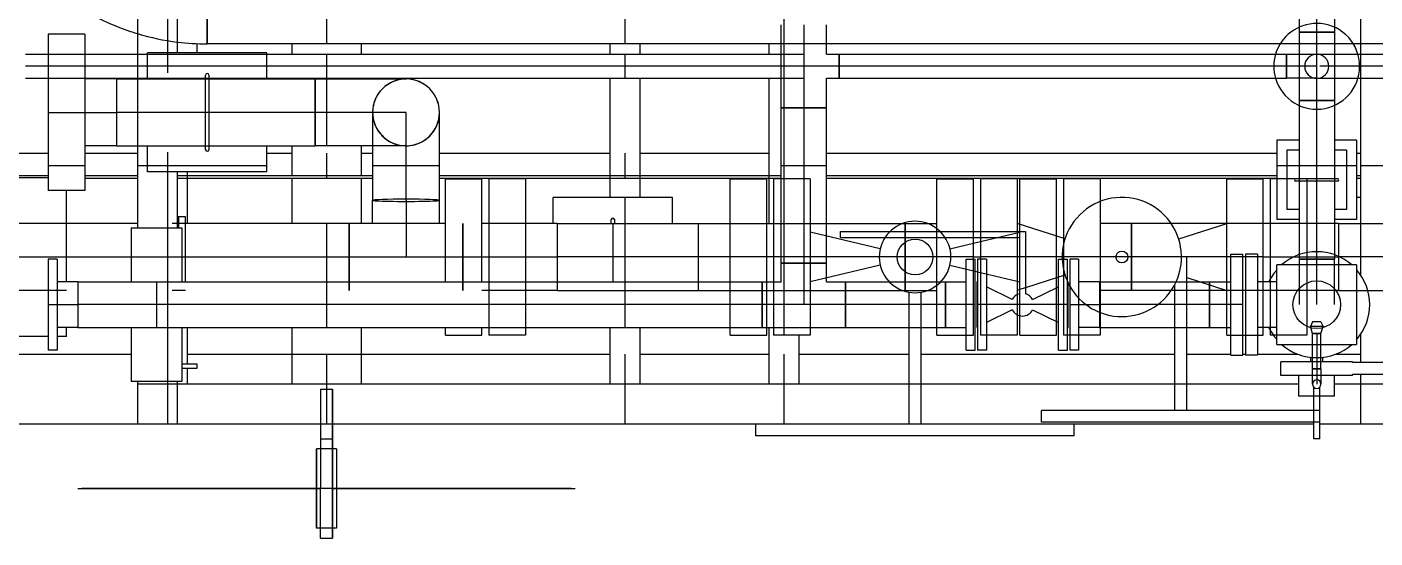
# Model space of a CAD drawing. Header units: inches. Extents: x 295136 to 296247, y 2627183 to 2627409.
# Drawn here: x 295242.749 to 295246.139, y 2627262.545 to 2627263.831 of the extents above; entities that cross this region are included whole.
import ezdxf

# ---------------------------------------------------------------- set-up
doc = ezdxf.new("R2010")
doc.units = ezdxf.units.IN
doc.header["$MEASUREMENT"] = 0
doc.layers.add('EQUIPMENT LAYOUT-EMBED 1_DWG$0$DwgTemplate', color=7, linetype='Continuous')
doc.layers.add('Layout', color=6, linetype='Continuous')

# ---------------------------------------------------------------- blocks, each defined once
blk = doc.blocks.new('A$C55974CAD')
at = {"layer": 'EQUIPMENT LAYOUT-EMBED 1_DWG$0$DwgTemplate', "color": 1, "lineweight": 25}
for p, q in [((32.7245, 5.5), (32.7245, 8.7)), ((32.1, 6.3825), (32.1, 5.275)), ((32.7815, 6.3825), (32.7815, 5.5)), ((32.275, 5.6361), (32.275, 5.2912)), ((31.9375, 5.425), (31.9375, 4.825)), ((31.9375, 4.825), (31.9375, 5.415)), ((32.7185, 5.4079), (32.7185, 5.275)), ((32.7245, 5.275), (32.7245, 5.4079)), ((32.7815, 5.4079), (32.7815, 5.275)), ((32.3428, 5.2912), (32.2065, 5.2912)), ((32.2065, 5.1642), (32.2065, 5.2912)), ((32.5935, 5.2912), (32.4571, 5.2912)), ((32.5935, 5.2912), (32.5935, 5.1642)), ((32.2, 2.355), (32.2, 5.275)), ((32.1, 5.175), (32.2065, 5.175)), ((32.3428, 5.1642), (32.2065, 5.1642)), ((32.24, 5.1642), (32.24, 5.125)), ((32.25, 5.125), (32.25, 5.1642)), ((32.5935, 5.1642), (32.4571, 5.1642)), ((32.5935, 5.175), (32.734, 5.175)), ((32.7185, 5.175), (32.7185, 4.6841)), ((32.7245, 4.6841), (32.7245, 5.175)), ((33.034, 5.175), (33.55, 5.175)), ((32.24, 5.15), (32.2, 5.15)), ((32.24, 5.125), (32.25, 5.125)), ((32.3428, 5.15), (32.25, 5.15)), ((32.275, 5.15), (32.275, 4.0875)), ((32.734, 5.15), (32.6041, 5.15)), ((32.7815, 4.95), (32.7815, 4.8875)), ((32.3428, 4.8875), (32.2, 4.8875)), ((32.7185, 4.8875), (32.6041, 4.8875)), ((32.7999, 4.8875), (32.7245, 4.8875)), ((32.9698, 4.8875), (32.9681, 4.8875)), ((33.0565, 4.8875), (33.0302, 4.8875)), ((31.9375, 4.815), (31.9375, 4.825)), ((31.9375, 4.825), (31.9375, 4.815)), ((31.9375, 4.775), (31.9375, 4.785)), ((31.9375, 4.785), (31.9375, 4.775)), ((31.9375, 4.185), (31.9375, 4.775)), ((31.9375, 4.775), (31.9375, 4.175)), ((32.3428, 4.7125), (32.2, 4.7125)), ((32.7185, 4.7125), (32.6041, 4.7125)), ((32.7999, 4.7125), (32.7245, 4.7125)), ((32.7815, 4.7125), (32.7815, 4.6841)), ((32.9698, 4.7125), (32.9681, 4.7125)), ((33.0565, 4.7125), (33.0302, 4.7125)), ((32.7185, 4.5158), (32.7185, 3.6571)), ((32.7245, 3.6571), (32.7245, 4.5158)), ((32.7815, 4.5158), (32.7815, 4.0875)), ((32.3428, 4.0875), (32.2, 4.0875)), ((32.9698, 4.0875), (32.67, 4.0875)), ((33.0565, 4.0875), (33.0302, 4.0875)), ((32.3428, 4.0125), (32.2, 4.0125)), ((32.275, 4.0125), (32.275, 3.6875)), ((32.9698, 4.0125), (32.67, 4.0125)), ((32.7815, 4.0125), (32.7815, 3.6875)), ((33.0565, 4.0125), (33.0302, 4.0125)), ((32.3428, 3.6875), (32.2, 3.6875)), ((32.9698, 3.6875), (32.6041, 3.6875)), ((33.0565, 3.6875), (33.0302, 3.6875)), ((32.3231, 3.6125), (32.2, 3.6125)), ((32.275, 3.6125), (32.275, 3.335)), ((32.7185, 3.5428), (32.7185, 2.41)), ((32.7245, 2.41), (32.7245, 3.5428)), ((32.7815, 3.5428), (32.7815, 2.41)), ((32.275, 3.305), (32.275, 2.667)), ((32.275, 2.637), (32.275, 2.5256)), ((32.275, 2.4954), (32.275, 2.4894)), ((32.275, 2.4592), (32.275, 2.3564)), ((32.2, 1.89), (32.2, 2.265)), ((32.275, 2.2635), (32.275, 2.2)), ((32.7185, 2.21), (32.7185, 2.2)), ((32.7245, 2.2), (32.7245, 2.21)), ((32.7815, 2.21), (32.7815, 2.2)), ((32.224, 2.2), (32.1, 2.2)), ((32.3246, 2.2), (32.254, 2.2)), ((33.6246, 2.2), (32.4754, 2.2))]:
    blk.add_line(p, q, dxfattribs=at)
at = {"layer": 'EQUIPMENT LAYOUT-EMBED 1_DWG$0$DwgTemplate', "color": 7, "lineweight": 25}
for p, q in [((32.52, 6.2093), (32.52, 4.7427)), ((32.4359, 5.4536), (32.4359, 5.8536)), ((32.6041, 5.4536), (32.6041, 5.8536)), ((32.9698, 5.5569), (32.9698, 5.5)), ((33, 5.5), (33, 5.5569)), ((33.0302, 5.5569), (33.0302, 5.5)), ((32.4, 5.5), (32.2857, 5.5)), ((32.2857, 5.4777), (32.2857, 5.5)), ((32.4, 5.5), (32.4, 5.4253)), ((32.5143, 5.5), (32.4, 5.5)), ((32.5143, 5.4777), (32.5143, 5.5)), ((32.884, 5.5), (32.6872, 5.5)), ((32.6872, 5.4079), (32.6872, 5.5)), ((32.884, 5.5), (32.884, 5.3285)), ((33.0809, 5.5), (32.884, 5.5)), ((32.9698, 5.5), (32.9698, 5.4079)), ((33, 5.4079), (33, 5.5)), ((33.0302, 5.5), (33.0302, 5.4079)), ((33.0809, 5.4079), (33.0809, 5.5)), ((32.4, 5.4777), (32.2857, 5.4777)), ((32.3428, 5.4253), (32.3428, 5.4777)), ((32.5143, 5.4777), (32.4, 5.4777)), ((32.4571, 5.4253), (32.4571, 5.4777)), ((32.4, 5.4253), (32.3428, 5.4253)), ((32.4571, 5.4253), (32.3428, 5.4253)), ((32.3428, 5.4253), (32.3428, 3.7046)), ((32.4571, 5.4253), (32.4, 5.4253)), ((32.4, 3.7046), (32.4, 5.4253)), ((32.4571, 5.4253), (32.4571, 3.7046)), ((32.884, 5.4079), (32.6872, 5.4079)), ((32.7999, 5.3285), (32.7999, 5.4079)), ((33.0809, 5.4079), (32.884, 5.4079)), ((32.9681, 5.3285), (32.9681, 5.4079)), ((32.9698, 5.4079), (32.9698, 5.275)), ((33, 5.275), (33, 5.4079)), ((33.0302, 5.4079), (33.0302, 5.275)), ((32.884, 5.3285), (32.7999, 5.3285)), ((32.9681, 5.3285), (32.7999, 5.3285)), ((32.7999, 5.3285), (32.7999, 5.104)), ((32.9681, 5.3285), (32.884, 5.3285)), ((32.884, 5.104), (32.884, 5.3285)), ((32.9681, 5.3285), (32.9681, 5.104)), ((32.9698, 5.275), (32.9698, 4.95)), ((33, 4.95), (33, 5.275)), ((33.0302, 5.275), (33.0302, 4.95)), ((32.4359, 5.1542), (32.4359, 5.1879)), ((32.6041, 5.1542), (32.6041, 5.1879)), ((32.7999, 5.104), (32.7999, 5.096)), ((32.7999, 5.096), (32.7999, 4.8286)), ((32.884, 5.096), (32.884, 5.104)), ((32.884, 4.8286), (32.884, 5.096)), ((32.9681, 5.104), (32.9681, 5.096)), ((32.9681, 5.096), (32.9681, 4.8286)), ((32.9698, 4.95), (32.9698, 3.6571)), ((33, 3.6571), (33, 4.95)), ((33.0302, 4.95), (33.0302, 3.6571)), ((31.8375, 4.785), (31.8375, 4.815)), ((32.0375, 4.785), (32.0375, 4.815)), ((32.0625, 4.815), (32.0625, 4.785)), ((32.1875, 4.815), (32.1, 4.815)), ((32.1875, 4.815), (32.1, 4.815)), ((32.1875, 4.815), (32.1875, 4.785)), ((32.1875, 4.815), (32.1875, 4.785)), ((32.7999, 4.8286), (32.9681, 4.8286)), ((32.7999, 4.6), (32.7999, 4.8286)), ((32.9681, 4.8286), (32.7999, 4.8286)), ((32.884, 4.8286), (32.884, 4.8286)), ((32.884, 4.8286), (32.884, 4.8286)), ((32.884, 4.6), (32.884, 4.8286)), ((32.9681, 4.8286), (32.9681, 4.6)), ((32.1, 4.785), (32.1875, 4.785)), ((32.1875, 4.785), (32.1, 4.785)), ((32.4359, 4.7427), (32.52, 4.7427)), ((32.6041, 4.7427), (32.4359, 4.7427)), ((32.52, 4.7427), (32.6041, 4.7427)), ((32.52, 4.7427), (32.52, 4.7427)), ((32.52, 4.7427), (32.52, 4.4572)), ((32.6041, 4.7427), (32.6041, 4.7427)), ((32.6041, 4.6841), (32.6041, 4.6841)), ((32.6041, 4.6841), (32.6627, 4.6841)), ((32.7999, 4.6841), (32.6627, 4.6841)), ((32.884, 4.6841), (32.7999, 4.6841)), ((32.6041, 4.6), (32.52, 4.6)), ((32.66, 4.6), (32.6041, 4.6)), ((32.6627, 4.6), (32.66, 4.6)), ((32.6627, 4.6), (32.6627, 4.6)), ((32.6627, 4.6), (32.6627, 4.6)), ((32.6627, 4.6), (32.7999, 4.6)), ((32.6627, 4.6), (32.6627, 4.6)), ((32.7999, 4.6), (32.884, 4.6)), ((32.6041, 4.5158), (32.6041, 4.5158)), ((32.6041, 4.5158), (32.6627, 4.5158)), ((32.6627, 4.5158), (32.884, 4.5158)), ((32.4359, 4.4572), (32.52, 4.4572)), ((32.6041, 4.4572), (32.4359, 4.4572)), ((32.52, 4.4572), (32.52, 4.409)), ((32.52, 4.4572), (32.6041, 4.4572)), ((32.52, 4.4572), (32.52, 4.4572)), ((32.52, 4.4572), (32.52, 4.4572)), ((32.6041, 4.4572), (32.6041, 4.4572)), ((32.4359, 4.2994), (32.4359, 4.409)), ((32.52, 4.409), (32.52, 4.3915)), ((32.6041, 4.3915), (32.6041, 4.409)), ((32.3428, 4.3915), (32.3231, 4.3915)), ((32.3231, 4.2994), (32.3231, 4.3915)), ((32.4571, 4.3915), (32.3428, 4.3915)), ((32.52, 4.3915), (32.4571, 4.3915)), ((32.52, 4.3915), (32.52, 4.2201)), ((32.7168, 4.3915), (32.52, 4.3915)), ((32.6041, 4.2994), (32.6041, 4.3915)), ((32.7168, 4.2994), (32.7168, 4.3915)), ((32.3428, 4.2994), (32.3231, 4.2994)), ((32.4571, 4.2994), (32.3428, 4.2994)), ((32.4359, 4.2201), (32.4359, 4.2994)), ((32.52, 4.2994), (32.4571, 4.2994)), ((32.7168, 4.2994), (32.52, 4.2994)), ((32.6041, 4.2201), (32.6041, 4.2994)), ((32.4571, 4.2201), (32.4359, 4.2201)), ((32.4571, 4.2201), (32.4359, 4.2201)), ((32.4359, 4.2201), (32.4359, 3.4953)), ((32.52, 4.2201), (32.4571, 4.2201)), ((32.52, 4.2201), (32.4571, 4.2201)), ((32.6041, 4.2201), (32.52, 4.2201)), ((32.52, 3.6571), (32.52, 4.2201)), ((32.6041, 4.2201), (32.52, 4.2201)), ((32.6041, 4.2201), (32.6041, 3.6571)), ((32.4359, 3.8645), (32.52, 3.8645)), ((32.4359, 3.8645), (32.52, 3.8645)), ((32.52, 3.8645), (32.6041, 3.8645)), ((32.52, 3.8645), (32.6041, 3.8645)), ((32.3231, 3.7851), (32.3428, 3.7851)), ((32.3231, 3.7851), (32.3231, 3.6931)), ((32.3428, 3.7851), (32.52, 3.7851)), ((32.52, 3.7851), (32.6041, 3.7851)), ((32.6041, 3.7851), (32.7168, 3.7851)), ((32.7168, 3.7851), (32.7168, 3.6931)), ((32.07, 3.32), (32.07, 3.72)), ((32.07, 3.72), (32.1, 3.72)), ((32.3428, 3.7046), (32.4571, 3.7046)), ((32.3428, 3.7046), (32.3428, 3.4953)), ((32.4571, 3.7046), (32.3428, 3.7046)), ((32.4, 3.4953), (32.4, 3.7046)), ((32.4, 3.7046), (32.4, 3.7046)), ((32.4, 3.7046), (32.4, 3.7046)), ((32.4571, 3.7046), (32.4571, 3.6571)), ((32.3231, 3.6931), (32.3428, 3.6931)), ((32.3428, 3.6756), (32.3231, 3.6756)), ((32.3231, 3.5835), (32.3231, 3.6756)), ((32.3428, 3.6931), (32.52, 3.6931)), ((32.52, 3.6756), (32.3428, 3.6756)), ((32.52, 3.6931), (32.6041, 3.6931)), ((32.6041, 3.6756), (32.52, 3.6756)), ((32.6041, 3.6931), (32.7168, 3.6931)), ((32.7168, 3.6756), (32.6041, 3.6756)), ((32.7168, 3.6571), (32.7168, 3.6756)), ((32.4571, 3.6571), (32.5046, 3.6571)), ((32.5046, 3.6571), (32.5046, 3.5428)), ((32.5046, 3.6571), (32.8953, 3.6571)), ((32.5046, 3.6), (32.5046, 3.6571)), ((32.52, 3.5428), (32.52, 3.6571)), ((32.6041, 3.6571), (32.6041, 3.5428)), ((32.7168, 3.5835), (32.7168, 3.6571)), ((32.8953, 3.6571), (32.8953, 3.5428)), ((32.8953, 3.5428), (32.8953, 3.6571)), ((32.8953, 3.6571), (33.1046, 3.6571)), ((32.9698, 3.6571), (32.9698, 3.6)), ((33, 3.6), (33, 3.6571)), ((33.0302, 3.6571), (33.0302, 3.6)), ((33.0565, 3.5428), (33.0565, 3.6571)), ((32.5046, 3.6), (32.4, 3.6)), ((32.8953, 3.6), (32.5046, 3.6)), ((32.5046, 3.6), (32.5046, 3.6)), ((32.5046, 3.5428), (32.5046, 3.6)), ((33.1046, 3.6), (32.8953, 3.6)), ((32.8953, 3.6), (32.8954, 3.6)), ((32.8954, 3.6), (32.8954, 3.6)), ((33, 3.5111), (33, 3.6)), ((32.3428, 3.5835), (32.3231, 3.5835)), ((32.52, 3.5835), (32.3428, 3.5835)), ((32.4993, 3.4076), (32.4576, 3.5835)), ((32.7168, 3.5835), (32.52, 3.5835)), ((32.5407, 3.4076), (32.5824, 3.5835)), ((32.4571, 3.5428), (32.4571, 3.4953)), ((32.4571, 3.5428), (32.5046, 3.5428)), ((32.5046, 3.5428), (32.8953, 3.5428)), ((32.52, 3.3445), (32.52, 3.5428)), ((32.6041, 3.5428), (32.6041, 3.3445)), ((32.8953, 3.5428), (32.9698, 3.5428)), ((32.9698, 3.5428), (32.9698, 3.5111)), ((33.0302, 3.5428), (33.1046, 3.5428)), ((33.0302, 3.5428), (33.0302, 3.5111)), ((32.3428, 3.4953), (32.4571, 3.4953)), ((32.4571, 3.4953), (32.3428, 3.4953)), ((32.3428, 3.4953), (32.3428, 3.2437)), ((32.4, 3.4953), (32.4, 3.4953)), ((32.4, 3.2437), (32.4, 3.4953)), ((32.4359, 3.4953), (32.4359, 3.4953)), ((32.4359, 3.4953), (32.4359, 3.3445)), ((32.4571, 3.4953), (32.4571, 3.2437)), ((32.5691, 3.5072), (32.5841, 3.5072)), ((32.5691, 3.5072), (32.5691, 3.0575)), ((32.5841, 3.5072), (32.5841, 3.0575)), ((32.9698, 3.5111), (33.0302, 3.5111)), ((33.0302, 3.5111), (32.9698, 3.5111)), ((32.9698, 3.5111), (32.9698, 2.3862)), ((32.9698, 3.5111), (32.9698, 3.5111)), ((33, 3.5111), (33, 3.5111)), ((33, 2.3862), (33, 3.5111)), ((33.0302, 3.5111), (33.0302, 2.3862)), ((33.0302, 3.5111), (33.0302, 3.5111)), ((32.1, 3.335), (32.2, 3.335)), ((32.2, 3.335), (32.3428, 3.335)), ((32.3428, 3.335), (32.4313, 3.335)), ((32.4359, 3.3445), (32.4571, 3.3445)), ((32.4359, 3.3445), (32.4359, 3.2651)), ((32.4571, 3.3445), (32.4359, 3.3445)), ((32.4571, 3.3445), (32.52, 3.3445)), ((32.52, 3.3445), (32.4571, 3.3445)), ((32.52, 3.1731), (32.52, 3.3445)), ((32.52, 3.3445), (32.5691, 3.3445)), ((32.5691, 3.3445), (32.52, 3.3445)), ((32.5691, 3.3445), (32.5841, 3.3445)), ((32.5841, 3.3445), (32.5691, 3.3445)), ((32.5841, 3.3445), (32.6041, 3.3445)), ((32.6041, 3.3445), (32.5841, 3.3445)), ((32.6041, 3.3445), (32.6041, 3.2651)), ((32.07, 2.92), (32.07, 3.32)), ((32.1, 3.305), (32.2, 3.305)), ((32.2, 3.305), (32.3428, 3.305)), ((32.3428, 3.305), (32.4313, 3.305)), ((32.3231, 3.2651), (32.3428, 3.2651)), ((32.3231, 3.2651), (32.3231, 3.1913)), ((32.3428, 3.2651), (32.4571, 3.2651)), ((32.4571, 3.2651), (32.52, 3.2651)), ((32.52, 3.2651), (32.5691, 3.2651)), ((32.5691, 3.2651), (32.5841, 3.2651)), ((32.5841, 3.2651), (32.7168, 3.2651)), ((32.7168, 3.2651), (32.7168, 3.1731)), ((32.3428, 3.2437), (32.4571, 3.2437)), ((32.3428, 3.2437), (32.3428, 3.1913)), ((32.4571, 3.2437), (32.3428, 3.2437)), ((32.4, 3.169), (32.4, 3.2437)), ((32.4571, 3.2437), (32.4571, 3.1913)), ((32.4993, 3.2324), (32.4843, 3.169)), ((32.5407, 3.2324), (32.5548, 3.1731)), ((32.2857, 3.1913), (32.5143, 3.1913)), ((32.2857, 3.1913), (32.2857, 3.169)), ((32.3231, 3.1913), (32.3231, 3.1731)), ((32.5143, 3.1913), (32.5143, 3.169)), ((32.2857, 3.169), (32.5143, 3.169)), ((32.5143, 3.163), (32.2857, 3.163)), ((32.2857, 3.1407), (32.2857, 3.163)), ((32.3231, 3.1731), (32.5143, 3.1731)), ((32.5143, 3.1556), (32.3231, 3.1556)), ((32.3231, 3.1407), (32.3231, 3.1556)), ((32.4571, 3.1645), (32.3428, 3.1645)), ((32.3436, 3.163), (32.3428, 3.1645)), ((32.4, 2.9354), (32.4, 3.1645)), ((32.4564, 3.163), (32.4571, 3.1645)), ((32.4829, 3.163), (32.4593, 3.0635)), ((32.4843, 3.169), (32.4829, 3.163)), ((32.5143, 3.1731), (32.52, 3.1731)), ((32.5143, 3.1407), (32.5143, 3.163)), ((32.52, 3.1556), (32.5143, 3.1556)), ((32.52, 3.1731), (32.5691, 3.1731)), ((32.52, 3.1731), (32.52, 3.1556)), ((32.52, 3.0575), (32.52, 3.1556)), ((32.5691, 3.1556), (32.52, 3.1556)), ((32.5548, 3.1731), (32.5589, 3.1556)), ((32.5589, 3.1556), (32.5824, 3.0564)), ((32.5691, 3.1731), (32.5841, 3.1731)), ((32.5841, 3.1556), (32.5691, 3.1556)), ((32.5841, 3.1731), (32.7168, 3.1731)), ((32.7168, 3.1556), (32.5841, 3.1556)), ((32.7168, 3.0635), (32.7168, 3.1556)), ((32.5143, 3.1407), (32.2857, 3.1407)), ((32.3231, 3.0635), (32.3231, 3.1407)), ((32.3872, 3.0756), (32.3547, 3.1407)), ((32.4128, 3.0756), (32.4453, 3.1407)), ((32.3748, 3.0635), (32.3231, 3.0635)), ((32.3231, 3.0564), (32.3721, 3.0564)), ((32.3231, 3.0564), (32.3231, 2.9644)), ((32.3721, 3.0564), (32.52, 3.0564)), ((32.4252, 3.0635), (32.3748, 3.0635)), ((32.52, 3.0635), (32.4252, 3.0635)), ((32.5691, 3.0575), (32.4276, 3.0575)), ((32.52, 3.0635), (32.4359, 3.0635)), ((32.4378, 3.0575), (32.4359, 3.0635)), ((32.4426, 3.0425), (32.4378, 3.0575)), ((32.4593, 3.0635), (32.4576, 3.0564)), ((32.4593, 3.0635), (32.4593, 3.0635)), ((32.5691, 3.0635), (32.52, 3.0635)), ((32.5691, 3.0635), (32.52, 3.0635)), ((32.52, 3.0425), (32.52, 3.0575)), ((32.52, 3.0564), (32.6019, 3.0564)), ((32.5656, 2.9429), (32.6041, 3.0635)), ((32.5841, 3.0635), (32.5691, 3.0635)), ((32.5841, 3.0635), (32.5691, 3.0635)), ((32.6041, 3.0635), (32.5841, 3.0635)), ((32.7168, 3.0635), (32.5841, 3.0635)), ((32.5841, 3.0575), (32.5841, 3.0425)), ((32.6019, 3.0564), (32.7168, 3.0564)), ((32.7168, 3.0564), (32.7168, 2.9644)), ((32.3872, 3.0243), (32.3547, 2.9592)), ((32.4128, 3.0243), (32.4453, 2.9592)), ((32.5841, 3.0425), (32.4276, 3.0425)), ((32.4692, 2.9592), (32.4426, 3.0425)), ((32.52, 2.5256), (32.52, 3.0425)), ((32.104, 2.652), (32.104, 3.002)), ((32.104, 3.002), (32.134, 3.002)), ((32.134, 2.652), (32.134, 3.002)), ((32.2857, 2.9592), (32.5143, 2.9592)), ((32.2857, 2.9592), (32.2857, 2.9369)), ((32.3231, 2.9644), (32.3573, 2.9644)), ((32.3573, 2.9644), (32.4427, 2.9644)), ((32.4427, 2.9644), (32.4675, 2.9644)), ((32.4675, 2.9644), (32.52, 2.9644)), ((32.4744, 2.9429), (32.4692, 2.9592)), ((32.5143, 2.9592), (32.5143, 2.9369)), ((32.52, 2.9644), (32.5725, 2.9644)), ((32.5725, 2.9644), (32.7168, 2.9644)), ((32.07, 2.92), (32.1, 2.92)), ((32.2857, 2.9369), (32.5143, 2.9369)), ((32.5143, 2.931), (32.2857, 2.931)), ((32.2857, 2.9087), (32.2857, 2.931)), ((32.52, 2.9469), (32.3231, 2.9469)), ((32.3231, 2.9369), (32.3231, 2.9469)), ((32.3231, 2.931), (32.3231, 2.9369)), ((32.3231, 2.9087), (32.3231, 2.931)), ((32.3436, 2.9369), (32.3428, 2.9354)), ((32.3428, 2.9354), (32.4571, 2.9354)), ((32.4, 2.931), (32.4, 2.8563)), ((32.4564, 2.9369), (32.4571, 2.9354)), ((32.5143, 2.9087), (32.5143, 2.931)), ((32.5669, 2.9469), (32.52, 2.9469)), ((32.7168, 2.9469), (32.5669, 2.9469)), ((32.7168, 2.8548), (32.7168, 2.9469)), ((32.5143, 2.9087), (32.2857, 2.9087)), ((32.3231, 2.8548), (32.3231, 2.9087)), ((32.3428, 2.8563), (32.3428, 2.9087)), ((32.4571, 2.8563), (32.4571, 2.9087)), ((32.3428, 2.8548), (32.3231, 2.8548)), ((32.4571, 2.8563), (32.3428, 2.8563)), ((32.3428, 2.8563), (32.3428, 2.5794)), ((32.4571, 2.8563), (32.3428, 2.8563)), ((32.52, 2.8548), (32.3428, 2.8548)), ((32.4, 2.5794), (32.4, 2.8563)), ((32.4359, 2.7754), (32.4359, 2.8548)), ((32.4571, 2.8563), (32.4571, 2.5794)), ((32.6596, 2.8548), (32.52, 2.8548)), ((32.6041, 2.7754), (32.6041, 2.8548)), ((32.7168, 2.8548), (32.6596, 2.8548)), ((32.4359, 2.7754), (32.52, 2.7754)), ((32.4359, 2.3348), (32.4359, 2.7754)), ((32.52, 2.7754), (32.4359, 2.7754)), ((32.52, 2.7754), (32.6041, 2.7754)), ((32.6041, 2.7754), (32.52, 2.7754)), ((32.6041, 2.6758), (32.6041, 2.7754)), ((32.104, 2.302), (32.104, 2.652)), ((32.134, 2.667), (32.2, 2.667)), ((32.134, 2.302), (32.134, 2.652)), ((32.2, 2.667), (32.3428, 2.667)), ((32.3428, 2.667), (32.4506, 2.667)), ((32.52, 2.637), (32.52, 2.65)), ((32.5656, 2.6571), (32.6041, 2.5364)), ((32.6041, 2.5364), (32.6041, 2.6758)), ((32.134, 2.637), (32.2, 2.637)), ((32.2, 2.637), (32.3428, 2.637)), ((32.3428, 2.637), (32.4571, 2.637)), ((32.468, 2.637), (32.4571, 2.6031)), ((32.4571, 2.637), (32.52, 2.637)), ((32.4571, 2.5794), (32.3428, 2.5794)), ((32.3428, 2.5794), (32.4, 2.5794)), ((32.3428, 2.5794), (32.3428, 2.5256)), ((32.4, 2.4954), (32.4, 2.5794)), ((32.4, 2.5794), (32.4571, 2.5794)), ((32.4571, 2.6031), (32.4359, 2.5364)), ((32.4571, 2.5794), (32.4571, 2.5256)), ((32.273, 2.5256), (32.4, 2.5256)), ((32.273, 2.5256), (32.273, 2.4954)), ((32.3231, 2.5364), (32.3428, 2.5364)), ((32.3231, 2.5364), (32.3231, 2.5256)), ((32.3231, 2.5256), (32.3231, 2.4954)), ((32.3428, 2.5364), (32.4571, 2.5364)), ((32.4, 2.5256), (32.527, 2.5256)), ((32.4359, 2.5364), (32.4571, 2.5364)), ((32.4571, 2.5364), (32.6041, 2.5364)), ((32.4571, 2.5364), (32.52, 2.5364)), ((32.52, 2.5364), (32.7168, 2.5364)), ((32.52, 2.4954), (32.52, 2.5256)), ((32.527, 2.5256), (32.527, 2.4954)), ((32.6041, 2.4444), (32.6041, 2.5364)), ((32.7168, 2.5364), (32.7168, 2.4444)), ((32.273, 2.4954), (32.4, 2.4954)), ((32.3231, 2.4954), (32.3231, 2.4894)), ((32.3231, 2.4894), (32.3231, 2.4592)), ((32.4, 2.4954), (32.527, 2.4954)), ((32.52, 2.4894), (32.52, 2.4954)), ((32.52, 2.4592), (32.52, 2.4894)), ((32.3231, 2.4592), (32.3231, 2.4444)), ((32.3231, 2.4444), (32.3428, 2.4444)), ((32.3428, 2.4444), (32.4571, 2.4444)), ((32.4571, 2.4444), (32.52, 2.4444)), ((32.52, 2.4444), (32.52, 2.4592)), ((32.52, 2.4444), (32.52, 2.4269)), ((32.52, 2.4444), (32.7168, 2.4444)), ((32.6041, 2.4269), (32.6041, 2.4444)), ((32.3358, 2.4269), (32.3231, 2.4269)), ((32.3231, 2.419), (32.3231, 2.4269)), ((32.3231, 2.3348), (32.3231, 2.419)), ((32.4642, 2.4269), (32.3358, 2.4269)), ((32.52, 2.4269), (32.4642, 2.4269)), ((32.52, 2.4269), (32.52, 2.3681)), ((32.7168, 2.4269), (32.52, 2.4269)), ((32.6041, 2.3348), (32.6041, 2.4269)), ((32.7168, 2.41), (32.7168, 2.4269)), ((32.7168, 2.3348), (32.7168, 2.41)), ((32.2217, 2.3206), (32.2217, 2.4)), ((32.2217, 2.4), (32.2562, 2.4)), ((32.2562, 2.3206), (32.2562, 2.4)), ((32.9698, 2.3862), (33.0302, 2.3862)), ((32.9698, 2.31), (32.9698, 2.3862)), ((33.0302, 2.3862), (32.9698, 2.3862)), ((33, 2.3862), (33, 2.3862)), ((33, 2.3862), (33, 2.3862)), ((33, 2.31), (33, 2.3862)), ((33.0302, 2.3862), (33.0302, 2.31)), ((33.0565, 2.218), (33.0565, 2.402)), ((32.17, 2.3175), (32.17, 2.355)), ((32.17, 2.355), (32.2217, 2.355)), ((32.5143, 2.3544), (32.4, 2.3544)), ((32.5143, 2.2655), (32.5143, 2.3544)), ((32.5257, 2.3544), (32.5143, 2.3544)), ((32.5143, 2.3544), (32.5143, 2.31)), ((32.52, 2.3681), (32.52, 2.2554)), ((32.7112, 2.3544), (32.5257, 2.3544)), ((32.7172, 2.3544), (32.7112, 2.3544)), ((32.9016, 2.3544), (32.7172, 2.3544)), ((32.9141, 2.3544), (32.9016, 2.3544)), ((32.9141, 2.2655), (32.9141, 2.3544)), ((32.9142, 2.3544), (32.9142, 2.31)), ((33.0858, 2.3544), (32.9142, 2.3544)), ((33.0858, 2.3544), (33.0858, 2.31)), ((33.0858, 2.2655), (33.0858, 2.3544)), ((33.0984, 2.3544), (33.0858, 2.3544)), ((33.397, 2.3544), (33.0984, 2.3544)), ((32.062, 2.3025), (32.062, 2.3175)), ((32.062, 2.3175), (32.1924, 2.3175)), ((32.17, 2.3025), (32.17, 2.3175)), ((32.2, 2.3206), (32.2381, 2.3206)), ((32.2381, 2.31), (32.2, 2.31)), ((32.2217, 2.2993), (32.2217, 2.3206)), ((32.2381, 2.2993), (32.2381, 2.3206)), ((32.2381, 2.3206), (32.2381, 2.2993)), ((32.2381, 2.3206), (32.2671, 2.3206)), ((32.2381, 2.31), (32.2381, 2.31)), ((32.2381, 2.31), (32.2381, 2.31)), ((32.2666, 2.31), (32.2381, 2.31)), ((32.2562, 2.325), (32.2675, 2.325)), ((32.2562, 2.2993), (32.2562, 2.3206)), ((32.3271, 2.31), (32.2666, 2.31)), ((32.2671, 2.3206), (32.3271, 2.3206)), ((32.52, 2.3348), (32.3231, 2.3348)), ((32.3271, 2.3206), (32.3449, 2.326)), ((32.3271, 2.2993), (32.3271, 2.3206)), ((32.3271, 2.3206), (32.3271, 2.2993)), ((32.3271, 2.31), (32.3271, 2.31)), ((32.3271, 2.31), (32.3271, 2.31)), ((32.3449, 2.294), (32.3449, 2.326)), ((32.3568, 2.3206), (32.3449, 2.326)), ((32.3568, 2.2993), (32.3568, 2.3206)), ((32.4, 2.31), (32.5143, 2.31)), ((32.4359, 2.2554), (32.4359, 2.3348)), ((32.5143, 2.31), (32.5333, 2.31)), ((32.5143, 2.31), (32.5143, 2.31)), ((32.5143, 2.31), (32.5143, 2.31)), ((32.5143, 2.31), (32.5143, 2.2655)), ((32.7168, 2.3348), (32.52, 2.3348)), ((32.5333, 2.31), (32.7112, 2.31)), ((32.6041, 2.2655), (32.6041, 2.3348)), ((32.7112, 2.31), (32.7172, 2.31)), ((32.7172, 2.31), (32.892, 2.31)), ((32.892, 2.31), (32.9141, 2.31)), ((32.9141, 2.31), (32.9142, 2.31)), ((32.9142, 2.31), (33.0858, 2.31)), ((32.9142, 2.31), (32.9142, 2.2655)), ((32.9698, 2.31), (32.9698, 2.2063)), ((33.0302, 2.31), (33.0302, 2.2063)), ((33.0858, 2.31), (33.0858, 2.31)), ((33.0858, 2.31), (33.0858, 2.31)), ((33.0858, 2.31), (33.0858, 2.2655)), ((33.0858, 2.31), (33.175, 2.31)), ((32.062, 2.3025), (32.1924, 2.3025)), ((32.104, 2.302), (32.134, 2.302)), ((32.17, 2.265), (32.17, 2.3025)), ((32.2381, 2.2993), (32.2, 2.2993)), ((32.2217, 2.22), (32.2217, 2.2993)), ((32.2381, 2.2993), (32.2671, 2.2993)), ((32.2562, 2.22), (32.2562, 2.2993)), ((32.2562, 2.295), (32.2675, 2.295)), ((32.2671, 2.2993), (32.3271, 2.2993)), ((32.3271, 2.2993), (32.3449, 2.294)), ((32.3568, 2.2993), (32.3449, 2.294)), ((33, 2.202), (33, 2.3025)), ((32.17, 2.265), (32.2217, 2.265)), ((32.4, 2.2655), (32.5143, 2.2655)), ((32.52, 2.2554), (32.4359, 2.2554)), ((32.4359, 2.2554), (32.4359, 2.1)), ((32.52, 2.2554), (32.4359, 2.2554)), ((32.5257, 2.2655), (32.5143, 2.2655)), ((32.52, 2.2518), (32.52, 2.2554)), ((32.5217, 2.2554), (32.52, 2.2554)), ((32.5217, 2.2554), (32.52, 2.2554)), ((32.52, 2.2), (32.52, 2.2518)), ((32.6041, 2.2554), (32.5217, 2.2554)), ((32.6041, 2.2554), (32.5217, 2.2554)), ((32.7112, 2.2655), (32.5257, 2.2655)), ((32.6041, 2.2554), (32.6041, 2.2655)), ((32.6041, 2.2554), (32.6041, 2.2)), ((32.7172, 2.2655), (32.7112, 2.2655)), ((32.9016, 2.2655), (32.7172, 2.2655)), ((32.9141, 2.2655), (32.9016, 2.2655)), ((33.0858, 2.2655), (32.9142, 2.2655)), ((33.0984, 2.2655), (33.0858, 2.2655)), ((33.397, 2.2655), (33.0984, 2.2655)), ((32.2217, 2.22), (32.224, 2.22)), ((32.224, 1.89), (32.224, 2.22)), ((32.254, 2.22), (32.2562, 2.22)), ((32.254, 1.89), (32.254, 2.22)), ((32.9698, 2.2063), (32.9698, 2.2)), ((33.0302, 2.2063), (33.0302, 2.2)), ((32.52, 2.1), (32.52, 2.2)), ((32.6041, 2.2), (32.6041, 2.1)), ((32.9698, 2.2), (32.9698, 2.1)), ((33, 2.2), (33, 2.202)), ((33, 2.1), (33, 2.2)), ((33.0302, 2.2), (33.0302, 2.1)), ((33.0565, 2.1), (33.0565, 2.2))]:
    blk.add_line(p, q, dxfattribs=at)
at = {"layer": 'EQUIPMENT LAYOUT-EMBED 1_DWG$0$DwgTemplate', "color": 5, "lineweight": 25}
for p, q in [((32.32, 5.5), (32.32, 5.8536)), ((32.72, 5.8536), (32.72, 5.5)), ((32.32, 5.4536), (32.32, 5.4777)), ((32.32, 5.4536), (32.3428, 5.4536)), ((32.4571, 5.4536), (32.6872, 5.4536)), ((32.6041, 5.275), (32.6041, 5.4536)), ((32.4571, 5.1542), (32.621, 5.1542)), ((32.5935, 5.171), (32.621, 5.171)), ((32.6041, 4.5011), (32.6041, 5.1542)), ((32.621, 5.171), (32.621, 5.175)), ((32.621, 5.1542), (32.621, 5.171)), ((33.0565, 5.1), (33.35, 5.1)), ((33.35, 5.1), (33.0565, 5.1)), ((33.0565, 3.6571), (33.0565, 5.1)), ((31.8125, 4.815), (31.9375, 4.815)), ((31.8125, 4.815), (31.9375, 4.815)), ((31.8125, 4.815), (31.8125, 4.785)), ((31.8375, 4.825), (32.0375, 4.825)), ((32.0375, 4.825), (31.8375, 4.825)), ((31.8375, 4.815), (31.8375, 4.825)), ((31.9375, 4.785), (31.9375, 4.815)), ((31.9375, 4.785), (31.9375, 4.815)), ((32.1, 4.815), (31.9375, 4.815)), ((32.1, 4.815), (31.9375, 4.815)), ((32.0375, 4.815), (32.0375, 4.825)), ((31.9375, 4.785), (31.8125, 4.785)), ((31.8125, 4.785), (31.9375, 4.785)), ((31.8375, 4.775), (31.8375, 4.785)), ((31.9375, 4.785), (32.1, 4.785)), ((32.1, 4.785), (31.9375, 4.785)), ((32.0375, 4.775), (32.0375, 4.785)), ((32.0375, 4.775), (31.8375, 4.775)), ((32.0375, 4.775), (31.8375, 4.775)), ((32.3231, 4.5011), (32.3428, 4.5011)), ((32.3231, 4.5011), (32.3231, 4.409)), ((32.4571, 4.5011), (32.52, 4.5011)), ((32.52, 4.5011), (32.7168, 4.5011)), ((32.7168, 4.5011), (32.7168, 4.409)), ((32.3231, 4.409), (32.3428, 4.409)), ((32.4571, 4.409), (32.52, 4.409)), ((32.52, 4.409), (32.7168, 4.409)), ((33.0565, 2.402), (33.0565, 3.5428)), ((32.4, 2.4894), (32.273, 2.4894)), ((32.273, 2.4592), (32.273, 2.4894)), ((32.527, 2.4894), (32.4, 2.4894)), ((32.527, 2.4592), (32.527, 2.4894)), ((32.4, 2.4592), (32.273, 2.4592)), ((32.3428, 2.41), (32.3428, 2.4592)), ((32.527, 2.4592), (32.4, 2.4592)), ((32.4571, 2.41), (32.4571, 2.4592)), ((32.3, 2.41), (32.5, 2.41)), ((32.3, 2.41), (32.3, 2.21)), ((32.5, 2.21), (32.5, 2.41)), ((32.5, 2.21), (32.3, 2.21)), ((33.0565, 2.2), (33.0565, 2.218))]:
    blk.add_line(p, q, dxfattribs=at)
at = {"layer": 'EQUIPMENT LAYOUT-EMBED 1_DWG$0$DwgTemplate', "color": 9, "lineweight": 25}
for p, q in [((32.75, 5.5), (32.75, 5.4079)), ((32.75, 5.275), (32.75, 4.95)), ((32.784, 5.2), (32.1, 5.2)), ((33.6, 5.2), (32.984, 5.2)), ((32.275, 4.8), (32.1, 4.8)), ((32.6041, 4.8), (32.3428, 4.8)), ((32.7815, 4.8), (32.7185, 4.8)), ((32.9681, 4.8), (32.7999, 4.8)), ((33.0302, 4.8), (32.9698, 4.8)), ((34.3435, 4.8), (33.0565, 4.8)), ((32.75, 4.6841), (32.75, 4.5158)), ((32.275, 4.05), (32.1, 4.05)), ((32.67, 4.05), (32.3428, 4.05)), ((32.7815, 4.05), (32.7185, 4.05)), ((33.0302, 4.05), (32.9698, 4.05)), ((34.3435, 4.05), (33.0565, 4.05)), ((32.275, 3.65), (32.1, 3.65)), ((33.35, 3.65), (32.3231, 3.65)), ((32.75, 3.6571), (32.75, 3.5428)), ((32.75, 2.41), (32.75, 2.21)), ((32.75, 2.2), (32.75, 2.1))]:
    blk.add_line(p, q, dxfattribs=at)
at = {"layer": 'EQUIPMENT LAYOUT-EMBED 1_DWG$0$DwgTemplate', "color": 54, "lineweight": 25}
for p, q in [((32.2065, 5.275), (32.1, 5.275)), ((32.1, 5.275), (32.1, 2.3175)), ((34.7, 5.275), (32.5935, 5.275)), ((32.1, 2.3025), (32.1, 0))]:
    blk.add_line(p, q, dxfattribs=at)
at = {"layer": 'EQUIPMENT LAYOUT-EMBED 1_DWG$0$DwgTemplate', "color": 3, "lineweight": 25}
for p, q in [((32.4571, 5.2277), (32.3428, 5.2277)), ((32.734, 4.95), (32.734, 5.25)), ((32.734, 5.25), (32.7999, 5.25)), ((32.9681, 5.25), (33.034, 5.25)), ((33.034, 4.95), (33.034, 5.25)), ((33.034, 5.125), (33.057, 5.125)), ((32.79, 5.104), (32.978, 5.104)), ((32.978, 5.096), (32.79, 5.096)), ((32.734, 4.95), (32.7999, 4.95)), ((32.9681, 4.95), (33.034, 4.95)), ((32.6041, 4.23), (32.67, 4.23)), ((32.67, 3.93), (32.67, 4.23)), ((32.6041, 4.08), (32.4571, 4.08)), ((32.6041, 4.084), (32.614, 4.084)), ((32.614, 4.076), (32.6041, 4.076)), ((32.6041, 3.93), (32.67, 3.93)), ((32.6142, 2.3544), (32.6142, 2.41)), ((32.8142, 2.41), (32.6142, 2.41)), ((32.8142, 2.3544), (32.8142, 2.41)), ((32.7892, 2.385), (32.6392, 2.385)), ((32.6392, 2.3544), (32.6392, 2.385)), ((32.7892, 2.3544), (32.7892, 2.385)), ((32.7112, 2.257), (32.7112, 2.363)), ((32.7172, 2.363), (32.7172, 2.257)), ((32.6142, 2.21), (32.6142, 2.2655)), ((32.6392, 2.235), (32.6392, 2.2655)), ((32.7892, 2.235), (32.7892, 2.2655)), ((32.8142, 2.21), (32.8142, 2.2655)), ((32.8142, 2.21), (32.6142, 2.21)), ((32.7892, 2.235), (32.6392, 2.235)), ((32.67, 2.2), (32.67, 2.21))]:
    blk.add_line(p, q, dxfattribs=at)
at = {"layer": 'EQUIPMENT LAYOUT-EMBED 1_DWG$0$DwgTemplate', "color": 7, "lineweight": 25}
for centre, radius in [((32.52, 3.32), 0.045), ((32.52, 2.8), 0.015)]:
    blk.add_circle(centre, radius, dxfattribs=at)
at = {"layer": 'EQUIPMENT LAYOUT-EMBED 1_DWG$0$DwgTemplate', "color": 5, "lineweight": 25}
blk.add_circle((32.4, 2.31), 0.06, dxfattribs=at)
for centre, radius, start, end in [((33.6649, 5.1), 0.6084, 172.9174, 179.9984), ((32.4, 2.31), 0.1334, 115.3769, 131.4177), ((32.4, 2.31), 0.1334, 48.5823, 64.6231), ((32.4, 2.31), 0.1334, 138.5823, 180), ((32.4, 2.31), 0.1334, 318.5823, 41.4177), ((32.4, 2.31), 0.1334, 180, 221.4177), ((32.4, 2.31), 0.1334, 228.5823, 311.4177)]:
    blk.add_arc(centre, radius, start, end, dxfattribs=at)
at = {"layer": 'EQUIPMENT LAYOUT-EMBED 1_DWG$0$DwgTemplate', "color": 3, "lineweight": 25}
for centre, radius, start, end in [((32.79, 5.1), 0.004, 90, 270), ((32.978, 5.1), 0.004, 270, 90), ((32.614, 4.08), 0.004, 270, 90), ((32.7142, 2.363), 0.003, 0, 180), ((32.7142, 2.257), 0.003, 180, 0)]:
    blk.add_arc(centre, radius, start, end, dxfattribs=at)
at = {"layer": 'EQUIPMENT LAYOUT-EMBED 1_DWG$0$DwgTemplate', "color": 7, "lineweight": 25}
for centre, radius, start, end in [((32.884, 4.6), 0.0841, 270.0136, 178.2326), ((32.884, 4.6), 0.0841, 90, 178.2327), ((32.884, 4.6), 0.0841, 0, 180), ((32.884, 4.6), 0.0841, 270.0136, 90), ((32.884, 4.6), 0.0841, 178.2326, 180), ((32.884, 4.6), 0.0841, 178.2327, 270), ((32.884, 4.6), 0.0841, 180, 270.0136), ((32.884, 4.6), 0.0841, 180, 0), ((32.884, 4.6), 0.0841, 180, 270), ((32.884, 4.6), 0.0841, 270, 0), ((32.884, 4.6), 0.0841, 270, 270.0136), ((32.52, 3.32), 0.09, 20.7943, 180), ((32.52, 3.32), 0.09, 339.2057, 20.7943), ((32.52, 3.32), 0.09, 180, 339.2057), ((32.4, 3.05), 0.0286, 116.5142, 243.4858), ((32.4, 3.05), 0.0286, 15.182, 63.4858), ((32.4, 3.05), 0.0286, 296.5142, 344.818), ((32.52, 2.8), 0.15, 245.2285, 92.1778), ((32.52, 2.8), 0.15, 92.1778, 114.058), ((32.52, 2.8), 0.15, 119.1548, 180), ((32.52, 2.8), 0.15, 115.4483, 119.1548), ((32.52, 2.8), 0.15, 114.8997, 115.4483), ((32.52, 2.8), 0.15, 114.058, 114.8997), ((32.52, 2.8), 0.15, 180, 245.2285), ((33, 2.31), 0.108, 106.2251, 0), ((33, 2.31), 0.108, 73.7749, 106.2251), ((33, 2.31), 0.1079, 0, 73.7749), ((33, 2.31), 0.0302, 0, 180), ((32.2, 2.31), 0.0107, 90, 270), ((32.2, 2.31), 0.0107, 90, 270), ((32.2, 2.31), 0.0107, 270, 90), ((33, 2.31), 0.0302, 180, 0), ((33, 2.31), 0.0302, 180, 0)]:
    blk.add_arc(centre, radius, start, end, dxfattribs=at)
for major_axis, start_param, end_param in [((0, -0.0841), 3.139735, 6.285043), ((0, 0.0841), 0, 1.570796), ((0, 0.0841), 4.712389, 6.281328), ((0, -0.0841), 4.712389, 6.283185), ((0, -0.0841), 0.001858, 1.570796)]:
    blk.add_ellipse((32.6627, 4.6), major_axis=major_axis, ratio=0.031972, start_param=start_param, end_param=end_param, dxfattribs=at)
at = {"layer": 'EQUIPMENT LAYOUT-EMBED 1_DWG$0$DwgTemplate', "color": 5, "lineweight": 25}
for points in [[(33.1794, 5.4676), (33.1398, 5.4146), (33.1088, 5.3556), (33.088, 5.2933)], [(33.088, 5.2933), (33.086, 5.2872), (33.084, 5.2811), (33.0822, 5.275)]]:
    blk.add_open_spline(points, degree=3, dxfattribs=at)
at = {"layer": 'EQUIPMENT LAYOUT-EMBED 1_DWG$0$DwgTemplate', "color": 7, "lineweight": 25}
blk.add_open_spline([(33.0822, 5.275), (33.0724, 5.2423), (33.0653, 5.2088), (33.0611, 5.175)], degree=3, dxfattribs=at)

msp = doc.modelspace()

# ---------------------------------------------------------------- block references
at = {"layer": 'Layout', "rotation": 90}
msp.add_blockref('A$C55974CAD', (295248.3027, 2627230.7321), dxfattribs=at)

doc.saveas('drawing.dxf')
